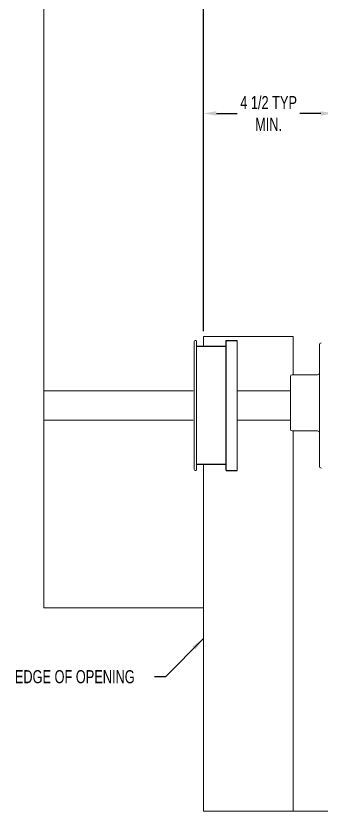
# Model space of a CAD drawing. Header units: inches. Extents: x 1.5 to 23.9, y 4.6 to 20.7.
# Drawn here: x 1.51 to 5.02, y 6.8 to 15.92 of the extents above; entities that cross this region are included whole.
import ezdxf

# ---------------------------------------------------------------- set-up
doc = ezdxf.new("R2010")
doc.units = ezdxf.units.IN
doc.header["$MEASUREMENT"] = 0
doc.header["$PDSIZE"] = -1
doc.layers.add('DIM', color=1, linetype='Continuous')
doc.styles.add('SLDTEXTSTYLE0', font='ARIAL.TTF', dxfattribs={"width": 0.7})
doc.styles.get("Standard").update_dxf_attribs({"font": 'ARIAL.TTF'})
doc.dimstyles.new('SLDDIMSTYLE0', dxfattribs={"dimtxt": 0.15, "dimasz": 0.15, "dimexe": 0, "dimexo": 0.0625, "dimgap": 0.0375, "dimtad": 0, "dimtih": 1, "dimtoh": 1, "dimdec": 0, "dimlfac": 3, "dimrnd": 1e-09, "dimzin": 12, "dimdsep": 46, "dimtxsty": 'SLDTEXTSTYLE0', "dimsah": 1, "dimcen": 0.09, "dimadec": 0, "dimazin": 0, "dimtfac": 1, "dimtdec": 0, "dimtofl": 0, "dimtmove": 0, "dimatfit": 3, "dimfxl": 0, "dimtolj": 1, "dimtzin": 12, "dimarcsym": 0})
doc.dimstyles.new('SLDDIMSTYLE1', dxfattribs={"dimtxt": 0.15, "dimasz": 0.15, "dimexe": 0, "dimexo": 0.0625, "dimgap": 0.0375, "dimtad": 0, "dimtih": 1, "dimtoh": 1, "dimdec": 0, "dimrnd": 1e-09, "dimzin": 0, "dimdsep": 46, "dimtxsty": 'Standard', "dimsah": 1, "dimcen": 0.09, "dimadec": 0, "dimazin": 0, "dimtfac": 1, "dimtdec": 0, "dimtofl": 0, "dimtmove": 0, "dimatfit": 3, "dimfxl": 0, "dimtolj": 1, "dimtzin": 0, "dimarcsym": 0})

# ---------------------------------------------------------------- blocks, each defined once
blk = doc.blocks.new('*D7')
at = {"color": 0, "linetype": 'ByBlock', "lineweight": -2}
for p, q in [((3.6645, 12.3049), (3.6645, 20.0057)), ((3.8145, 20.0057), (6.4598, 20.0057)), ((10.3478, 20.0057), (7.7026, 20.0057)), ((10.4978, 11.6597), (10.4978, 20.0057))]:
    blk.add_line(p, q, dxfattribs=at)
at = {"color": 0, "linetype": 'ByBlock'}
for points in [[(3.6645, 20.0057), (3.8145, 19.9807), (3.8145, 20.0307)], [(10.4978, 20.0057), (10.3478, 19.9807), (10.3478, 20.0307)]]:
    blk.add_solid(points, dxfattribs=at)
at = {"layer": 'DEFPOINTS', "color": 0, "linetype": 'ByBlock'}
for p in [(3.6645, 12.2424), (10.4978, 11.5972)]:
    blk.add_point(p, dxfattribs=at)
at = {"color": 0, "linetype": 'ByBlock', "insert": (7.0812, 20.0057), "char_height": 0.15, "attachment_point": 5, "style": 'SLDTEXTSTYLE0'}
blk.add_mtext('20 1/2 TYP\\PMIN. SIDE ROOM', dxfattribs=at)
blk = doc.blocks.new('*D9')
at = {"color": 0, "linetype": 'ByBlock', "lineweight": -2}
for p, q in [((3.6645, 12.3049), (3.6645, 14.8029)), ((3.8145, 14.8029), (4.055, 14.8029)), ((5.0145, 14.8029), (4.774, 14.8029)), ((5.1645, 12.232), (5.1645, 14.8029))]:
    blk.add_line(p, q, dxfattribs=at)
at = {"color": 0, "linetype": 'ByBlock'}
for points in [[(3.6645, 14.8029), (3.8145, 14.7779), (3.8145, 14.8279)], [(5.1645, 14.8029), (5.0145, 14.7779), (5.0145, 14.8279)]]:
    blk.add_solid(points, dxfattribs=at)
at = {"layer": 'DEFPOINTS', "color": 0, "linetype": 'ByBlock'}
for p in [(3.6645, 12.2424), (5.1645, 12.1695)]:
    blk.add_point(p, dxfattribs=at)
at = {"color": 0, "linetype": 'ByBlock', "insert": (4.4145, 14.8029), "char_height": 0.15, "attachment_point": 5, "style": 'SLDTEXTSTYLE0'}
blk.add_mtext('4 1/2 TYP\\PMIN.', dxfattribs=at)

msp = doc.modelspace()

# ---------------------------------------------------------------- linework, layer by layer
at = {"color": 7, "linetype": 'Continuous', "lineweight": 15}
for p, q in [((1.831171, 17.46227), (1.831171, 11.61738)), ((3.664504, 12.128699), (3.664504, 12.24238)), ((3.664504, 12.24238), (4.697837, 12.24238)), ((4.697837, 11.804573), (4.697837, 12.24238)), ((4.997837, 12.141347), (4.997837, 12.149463)), ((4.997837, 10.751963), (4.997837, 12.141347)), ((4.664504, 11.744329), (4.664504, 11.784573)), ((4.664504, 11.719288), (4.664504, 11.744329)), ((4.664504, 11.548824), (4.664504, 11.719288)), ((1.831171, 11.309324), (1.831171, 11.61738)), ((4.664504, 11.523735), (4.664504, 11.548824)), ((4.664504, 11.517173), (4.664504, 11.523735)), ((4.664504, 11.28902), (4.664504, 11.517173)), ((1.831171, 11.284046), (1.831171, 11.309324)), ((1.831171, 11.284046), (1.831171, 9.128937)), ((4.664504, 11.281031), (4.664504, 11.28902)), ((4.664504, 11.179046), (4.664504, 11.281031)), ((4.697837, 6.795604), (4.697837, 11.159047)), ((3.664504, 8.24238), (3.664504, 10.772732)), ((1.831171, 9.128937), (3.664504, 9.128937)), ((3.664504, 8.24238), (3.664504, 6.795604)), ((3.664504, 6.795604), (4.237837, 6.795604)), ((4.237837, 6.795604), (4.270837, 6.795604)), ((4.270837, 6.795604), (4.303837, 6.795604)), ((4.303837, 6.795604), (4.697837, 6.795604)), ((4.697837, 6.795604), (11.664504, 6.795604))]:
    msp.add_line(p, q, dxfattribs=at)
for p, q in [((3.926943, 10.704546), (3.926943, 12.19688)), ((3.926943, 12.19688), (4.052004, 12.19688)), ((3.926943, 12.128699), (3.587337, 12.128699)), ((3.926943, 10.772732), (3.587337, 10.772732)), ((3.926943, 10.704546), (4.052004, 10.704546))]:
    msp.add_line(p, q)
for centre, radius, start, end in [((3.571004, 12.186546), 0.010333, 90, 180), ((3.577004, 12.186546), 0.010333, 0, 90), ((5.017837, 12.149463), 0.02, 90, 180), ((4.684504, 11.784573), 0.02, 90, 180), ((4.977837, 11.824573), 0.02, 270, 0), ((4.684504, 11.179046), 0.02, 180, 270), ((4.977837, 11.139046), 0.02, 0, 90), ((3.571004, 10.71488), 0.010333, 180, 270), ((3.577004, 10.71488), 0.010333, 270, 0), ((5.017837, 10.751963), 0.02, 180, 270)]:
    msp.add_arc(centre, radius, start, end, dxfattribs=at)
for points, knots in [([(3.560671, 12.185304), (3.560671, 12.185152), (3.560671, 12.184792), (3.560671, 12.169549), (3.560671, 12.142112), (3.560671, 12.102449), (3.560671, 12.051599), (3.560671, 11.991011), (3.560671, 11.943031), (3.560671, 11.91904)], [0, 0, 0, 0, 0.10842973, 0.25703595, 0.40561776, 0.55421485, 0.70282096, 0.85140284, 1, 1, 1, 1]), ([(3.587337, 12.185304), (3.587337, 12.185152), (3.587337, 12.184792), (3.587337, 12.16955), (3.587337, 12.142113), (3.587337, 12.102451), (3.587337, 12.051601), (3.587337, 11.991014), (3.587337, 11.943033), (3.587337, 11.91904)], [0, 0, 0, 0, 0.10842971, 0.25702648, 0.40560833, 0.55421484, 0.70281156, 0.85139346, 1, 1, 1, 1]), ([(4.052004, 12.19688), (4.052004, 11.898151), (4.052004, 11.843033), (4.052004, 11.751321), (4.052004, 11.653571), (4.052004, 11.552301), (4.052004, 11.449384), (4.052004, 11.346479), (4.052004, 11.245308), (4.052004, 11.147546), (4.052004, 11.054816), (4.052004, 10.968661), (4.052004, 10.890506), (4.052004, 10.821659), (4.052004, 10.763231), (4.052004, 10.726416), (4.052004, 10.708867), (4.052004, 10.704546)], [0.003029322, 0.003029322, 0.003029322, 0.003029322, 0.058242714, 0.116485391, 0.174728042, 0.232970726, 0.291213387, 0.349456066, 0.407698733, 0.46594142, 0.524184093, 0.582426767, 0.640669423, 0.698912111, 0.757154736, 0.815397427, 0.835988663, 0.835988663, 0.835988663, 0.835988663]), ([(3.560671, 11.91904), (3.560671, 11.893501), (3.560671, 11.842426), (3.560671, 11.756964), (3.560671, 11.666837), (3.560671, 11.572858), (3.560671, 11.47683), (3.560671, 11.380344), (3.560671, 11.285065), (3.560671, 11.19262), (3.560671, 11.104592), (3.560671, 11.022485), (3.560671, 10.947704), (3.560671, 10.881535), (3.560671, 10.825086), (3.560671, 10.779412), (3.560671, 10.744962), (3.560671, 10.723564), (3.560671, 10.71403), (3.560671, 10.715755), (3.560671, 10.716122)], [0, 0, 0, 0, 0.05790743, 0.11580515, 0.17370866, 0.23161594, 0.28951356, 0.34741728, 0.40532456, 0.46322235, 0.52112585, 0.57903308, 0.63693083, 0.6948345, 0.75274168, 0.81063945, 0.86854311, 0.92645035, 0.98434815, 1, 1, 1, 1]), ([(3.587337, 11.91904), (3.587337, 11.893503), (3.587337, 11.84243), (3.587337, 11.756967), (3.587337, 11.66684), (3.587337, 11.572862), (3.587337, 11.476834), (3.587337, 11.380348), (3.587337, 11.285069), (3.587337, 11.192624), (3.587337, 11.104595), (3.587337, 11.022488), (3.587337, 10.947707), (3.587337, 10.881538), (3.587337, 10.825088), (3.587337, 10.779413), (3.587337, 10.744964), (3.587337, 10.723565), (3.587337, 10.71403), (3.587337, 10.715755), (3.587337, 10.716123)], [0, 0, 0, 0, 0.05790364, 0.11580145, 0.17370865, 0.23161233, 0.28951005, 0.34741726, 0.40532098, 0.46321858, 0.52112583, 0.57902961, 0.6369272, 0.69483449, 0.75273812, 0.8106358, 0.8685431, 0.92644684, 0.9843445, 1, 1, 1, 1])]:
    msp.add_open_spline(points, degree=3, knots=knots, dxfattribs=at)
for points in [[(3.577004, 12.19688), (3.571004, 12.19688)], [(4.977837, 11.804573), (4.684504, 11.804573)], [(3.547337, 11.61738), (1.831171, 11.61738)], [(4.664504, 11.61738), (4.052004, 11.61738)], [(1.831171, 11.284046), (3.547337, 11.284046)], [(4.052004, 11.284046), (4.664504, 11.284046)], [(4.684504, 11.159047), (4.977837, 11.159047)], [(3.571004, 10.704546), (3.577004, 10.704546)]]:
    msp.add_open_spline(points, degree=1, dxfattribs=at)

# ---------------------------------------------------------------- texts
at = {"layer": 'DIM', "insert": (1.498384, 8.413358), "char_height": 0.15, "attachment_point": 1, "style": 'SLDTEXTSTYLE0'}
msp.add_mtext('EDGE OF OPENING', dxfattribs=at)

# ---------------------------------------------------------------- dimensions: what is measured, and where the dimension line sits
at = {"layer": 'DIM'}
for base, p2, text, picture, middle in [((10.497837, 20.005713), (10.497837, 11.597213), '<> TYP\\PMIN. SIDE ROOM', '*D7', (7.081171, 20.005713)), ((5.164504, 14.802918), (5.164504, 12.169463), '<> TYP\\PMIN.', '*D9', (4.414504, 14.802918))]:
    dim = msp.add_linear_dim(base=base, p1=(3.664504, 12.24238), p2=p2, text=text, dimstyle='SLDDIMSTYLE0', override={"dimdec": 4, "dimlunit": 5, "dimfrac": 2}, dxfattribs=at)
    dim.commit()
    dim.dimension.update_dxf_attribs({"geometry": picture, "text_midpoint": middle})

# ---------------------------------------------------------------- leaders
msp.add_leader([(3.664504, 8.776094), (3.22954, 8.338225), (3.10454, 8.338225)], dimstyle='SLDDIMSTYLE1', override={"dimscale": 1, "dimgap": 0.0375, "dimtad": 0, "dimclrd": 0}, dxfattribs=at)

doc.saveas('drawing.dxf')
